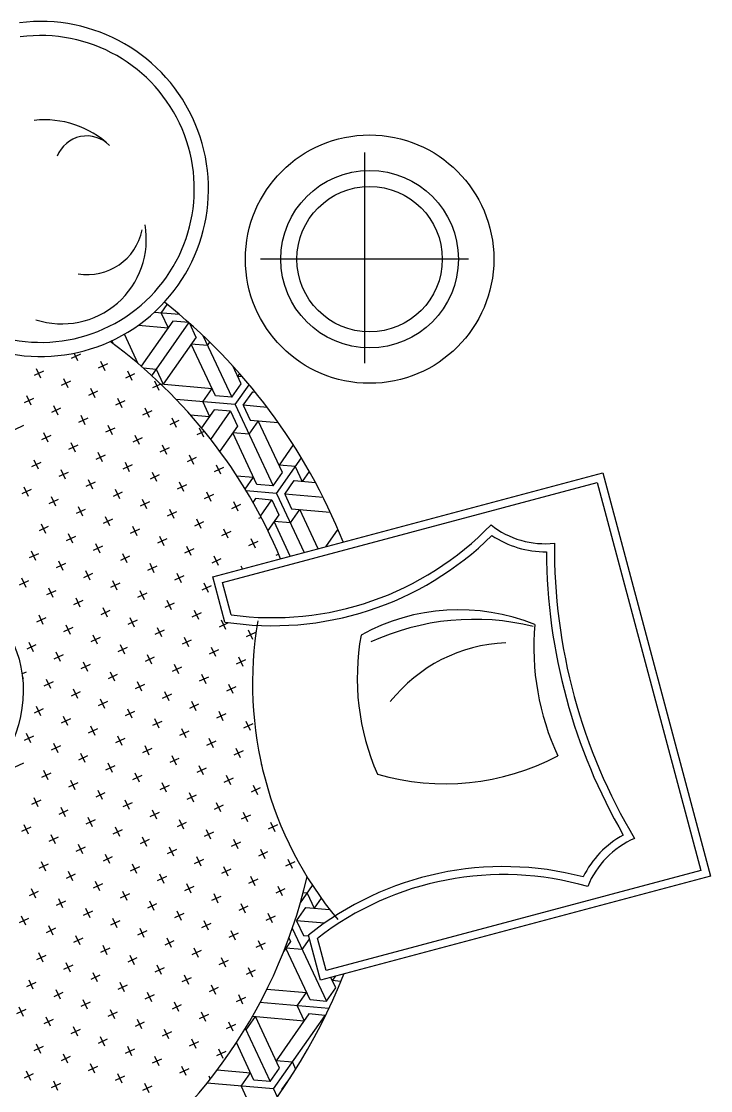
# Model space of a CAD drawing. Header units: millimetres. Extents: x -30782 to 40110, y 35885 to 73818.
# Drawn here: x -23809 to -22523, y 37910 to 39907 of the extents above; entities that cross this region are included whole.
import ezdxf

# ---------------------------------------------------------------- set-up
doc = ezdxf.new("R2010")
doc.units = ezdxf.units.MM

# ---------------------------------------------------------------- blocks, each defined once
blk = doc.blocks.new('A$C30AE1D3B')
for p, q in [((2417.8, 2221.8, -685.7), (2417.8, 1828.4, -685.7)), ((2611.9, 2022.7, -685.7), (2223.7, 2022.7, -685.7)), ((2038.5, 1922.1, -685.7), (2049.7, 1938.2, -685.7)), ((2072.8, 1919.1, -685.7), (2025.3, 1923.3, -685.7)), ((2038.5, 1922.1, -685.7), (2051.4, 1894.5, -685.7)), ((1995.9, 1899.4, -685.7), (2051.4, 1894.5, -685.7)), ((2060.1, 1907, -685.7), (2001, 1822.6, -685.7)), ((2020.9, 1804.9, -685.7), (2090.2, 1904, -685.7)), ((2089.7, 1904.4, -685.7), (2060.1, 1907, -685.7)), ((2091, 1903.3, -685.7), (2103.3, 1876.7, -685.7)), ((1995.2, 1827.5, -685.7), (1969.6, 1882.5, -685.7)), ((2116.4, 1879.9, -685.7), (2170.1, 1764.9, -685.7)), ((1946.2, 1870.3, -685.7), (1948.8, 1864.7, -685.7)), ((2103.4, 1876.7, -685.7), (2042.2, 1789.3, -685.7)), ((2139.7, 1767.6, -685.7), (2094.6, 1864.2, -685.7)), ((2125, 1861.6, -685.7), (2094.6, 1864.2, -685.7)), ((2125, 1861.6, -685.7), (2129.2, 1867.6, -685.7)), ((1887.5, 1845.5, -685.7), (1870.3, 1837.4, -685.7)), ((1882.9, 1832.8, -685.7), (1876.2, 1847.2, -685.7)), ((1813.9, 1800.6, -685.7), (1805.8, 1817.9, -685.7)), ((1938.2, 1827, -685.7), (1920.9, 1819, -685.7)), ((1933.6, 1814.4, -685.7), (1925.5, 1831.6, -685.7)), ((2029.3, 1816.9, -685.7), (2005, 1819.1, -685.7)), ((2187.5, 1789.9, -685.7), (2172, 1823.3, -685.7)), ((1818.5, 1813.3, -685.7), (1801.2, 1805.2, -685.7)), ((1864.5, 1782.2, -685.7), (1856.5, 1799.4, -685.7)), ((1988.8, 1808.6, -685.7), (1971.5, 1800.6, -685.7)), ((1984.2, 1795.9, -685.7), (1976.1, 1813.2, -685.7)), ((2029.3, 1817, -685.7), (2042.2, 1789.3, -685.7)), ((2184.8, 1808.9, -685.7), (2181.1, 1803.7, -685.7)), ((2190.1, 1802.9, -685.7), (2181.1, 1803.7, -685.7)), ((1869.1, 1794.8, -685.7), (1851.8, 1786.8, -685.7)), ((1915.1, 1763.7, -685.7), (1907.1, 1781, -685.7)), ((2037.6, 1789.3, -685.7), (2022.2, 1782.1, -685.7)), ((2034.8, 1777.5, -685.7), (2026.8, 1794.8, -685.7)), ((2037.1, 1789.8, -685.7), (2133.3, 1781.4, -685.7)), ((2115.8, 1756.4, -685.7), (2133.3, 1781.4, -685.7)), ((2170.1, 1764.9, -685.7), (2187.6, 1789.9, -685.7)), ((2176.5, 1751.1, -685.7), (2202.5, 1788.2, -685.7)), ((1800.1, 1762.6, -685.7), (1782.8, 1754.6, -685.7)), ((1795.4, 1750, -685.7), (1787.4, 1767.2, -685.7)), ((1919.7, 1776.4, -685.7), (1902.5, 1768.3, -685.7)), ((1970.4, 1758, -685.7), (1953.1, 1749.9, -685.7)), ((1965.8, 1745.3, -685.7), (1957.7, 1762.6, -685.7)), ((2176.5, 1751.1, -685.7), (2066.2, 1760.7, -685.7)), ((2170.1, 1764.9, -685.7), (2139.7, 1767.5, -685.7)), ((2191.7, 1749.8, -685.7), (2209.2, 1774.7, -685.7)), ((2209.2, 1774.7, -685.7), (2214, 1774.3, -685.7)), ((1850.7, 1744.2, -685.7), (1833.4, 1736.1, -685.7)), ((1846.1, 1731.5, -685.7), (1838, 1748.8, -685.7)), ((2021, 1739.5, -685.7), (2003.7, 1731.5, -685.7)), ((2016.4, 1726.9, -685.7), (2008.4, 1744.1, -685.7)), ((2137.4, 1741.3, -685.7), (2113.7, 1707.4, -685.7)), ((2115.8, 1756.4, -685.7), (2128.6, 1728.8, -685.7)), ((2130.9, 1686, -685.7), (2167.8, 1738.6, -685.7)), ((2167.8, 1738.6, -685.7), (2137.4, 1741.2, -685.7)), ((2167.8, 1738.6, -685.7), (2180.6, 1711, -685.7)), ((2176.5, 1751.1, -685.7), (2247.3, 1599.2, -685.7)), ((2191.7, 1749.8, -685.7), (2204.6, 1722.1, -685.7)), ((2236.2, 1745.8, -685.7), (2191.7, 1749.7, -685.7)), ((1901.3, 1725.8, -685.7), (1884.1, 1717.7, -685.7)), ((1896.7, 1713.1, -685.7), (1888.7, 1730.4, -685.7)), ((2071.6, 1721.1, -685.7), (2054.4, 1713.1, -685.7)), ((2067, 1708.5, -685.7), (2059, 1725.7, -685.7)), ((2092.7, 1731.9, -685.7), (2128.7, 1728.8, -685.7)), ((2202.3, 1695.8, -685.7), (2219.8, 1720.8, -685.7)), ((2204.6, 1722.1, -685.7), (2256.9, 1717.5, -685.7)), ((2264.8, 1624.1, -685.7), (2219.7, 1720.8, -685.7)), ((1781.6, 1712, -685.7), (1764.4, 1703.9, -685.7)), ((1827.6, 1680.9, -685.7), (1819.6, 1698.2, -685.7)), ((1951.9, 1707.3, -685.7), (1934.7, 1699.3, -685.7)), ((1947.3, 1694.7, -685.7), (1939.3, 1711.9, -685.7)), ((2118.9, 1701.1, -685.7), (2105, 1694.6, -685.7)), ((2117.7, 1690, -685.7), (2109.6, 1707.3, -685.7)), ((2180.7, 1711, -685.7), (2147.7, 1663.9, -685.7)), ((2217, 1601.8, -685.7), (2171.9, 1698.5, -685.7)), ((2202.3, 1695.8, -685.7), (2171.9, 1698.5, -685.7)), ((1832.3, 1693.6, -685.7), (1815, 1685.5, -685.7)), ((1878.3, 1662.5, -685.7), (1870.2, 1679.7, -685.7)), ((2002.6, 1688.9, -685.7), (1985.3, 1680.9, -685.7)), ((1998, 1676.3, -685.7), (1989.9, 1693.5, -685.7)), ((1882.9, 1675.1, -685.7), (1865.6, 1667.1, -685.7)), ((1928.9, 1644, -685.7), (1920.9, 1661.3, -685.7)), ((2053.2, 1670.5, -685.7), (2035.9, 1662.4, -685.7)), ((2048.6, 1657.8, -685.7), (2040.6, 1675.1, -685.7)), ((2284.9, 1675.8, -685.7), (2258.4, 1637.9, -685.7)), ((1813.8, 1642.9, -685.7), (1796.6, 1634.9, -685.7)), ((1809.2, 1630.3, -685.7), (1801.2, 1647.5, -685.7)), ((1933.5, 1656.7, -685.7), (1916.3, 1648.7, -685.7)), ((1984.2, 1638.3, -685.7), (1966.9, 1630.2, -685.7)), ((1979.5, 1625.6, -685.7), (1971.5, 1642.9, -685.7)), ((2103.8, 1652.1, -685.7), (2086.6, 1644, -685.7)), ((2099.2, 1639.4, -685.7), (2091.2, 1656.7, -685.7)), ((2149.9, 1621, -685.7), (2141.8, 1638.2, -685.7)), ((2253.8, 1585.3, -685.7), (2300.1, 1651.4, -685.7)), ((2288.8, 1635.3, -685.7), (2258.4, 1637.9, -685.7)), ((1864.5, 1624.5, -685.7), (1847.2, 1616.5, -685.7)), ((1859.9, 1611.8, -685.7), (1851.8, 1629.1, -685.7)), ((2034.8, 1619.8, -685.7), (2017.5, 1611.8, -685.7)), ((2030.2, 1607.2, -685.7), (2022.1, 1624.5, -685.7)), ((2134.6, 1429.4, -685.7), (2862.6, 1623.9, -685.7)), ((2154.5, 1633.6, -685.7), (2137.2, 1625.6, -685.7)), ((2179.2, 1618.3, -685.7), (2210.5, 1615.6, -685.7)), ((2247.4, 1599.2, -685.7), (2264.8, 1624.1, -685.7)), ((2288.7, 1635.3, -685.7), (2301.6, 1607.7, -685.7)), ((2314.7, 1626.3, -685.7), (2301.7, 1607.7, -685.7)), ((2862.6, 1623.9, -685.7), (3064, 870.4, -685.7)), ((1915.1, 1606.1, -685.7), (1897.8, 1598, -685.7)), ((1910.5, 1593.4, -685.7), (1902.4, 1610.7, -685.7)), ((2085.4, 1601.4, -685.7), (2068.2, 1593.4, -685.7)), ((2080.8, 1588.8, -685.7), (2072.8, 1606, -685.7)), ((2152.9, 1418.8, -685.7), (2852, 1605.6, -685.7)), ((2195, 1593.3, -685.7), (2210.6, 1615.6, -685.7)), ((2247.3, 1599.1, -685.7), (2217, 1601.8, -685.7)), ((2269, 1584, -685.7), (2286.5, 1609, -685.7)), ((2286.5, 1609, -685.7), (2326.2, 1605.5, -685.7)), ((2852, 1605.6, -685.7), (3045.6, 881, -685.7)), ((1795.4, 1592.3, -685.7), (1778.1, 1584.2, -685.7)), ((1790.8, 1579.6, -685.7), (1782.7, 1596.9, -685.7)), ((1841.4, 1561.2, -685.7), (1833.4, 1578.5, -685.7)), ((1965.7, 1587.6, -685.7), (1948.5, 1579.6, -685.7)), ((1961.1, 1575, -685.7), (1953.1, 1592.3, -685.7)), ((2136, 1583, -685.7), (2118.8, 1574.9, -685.7)), ((2131.4, 1570.3, -685.7), (2123.4, 1587.6, -685.7)), ((2253.8, 1585.3, -685.7), (2196.8, 1590.3, -685.7)), ((2253.8, 1585.3, -685.7), (2305.2, 1475, -685.7)), ((2269, 1584, -685.7), (2281.8, 1556.4, -685.7)), ((2340.7, 1577.7, -685.7), (2269, 1584, -685.7)), ((1846, 1573.9, -685.7), (1828.8, 1565.8, -685.7)), ((1892.1, 1542.8, -685.7), (1884, 1560, -685.7)), ((2016.4, 1569.2, -685.7), (1999.1, 1561.2, -685.7)), ((2011.7, 1556.6, -685.7), (2003.7, 1573.8, -685.7)), ((2186.7, 1564.6, -685.7), (2169.4, 1556.5, -685.7)), ((2182.1, 1551.9, -685.7), (2174, 1569.2, -685.7)), ((2214.7, 1575.5, -685.7), (2209.7, 1568.3, -685.7)), ((2245, 1572.8, -685.7), (2214.7, 1575.5, -685.7)), ((2223.8, 1542.5, -685.7), (2245.1, 1572.9, -685.7)), ((2245, 1572.9, -685.7), (2257.9, 1545.2, -685.7)), ((1896.7, 1555.4, -685.7), (1879.4, 1547.4, -685.7)), ((1942.7, 1524.4, -685.7), (1934.6, 1541.6, -685.7)), ((2067, 1550.8, -685.7), (2049.7, 1542.7, -685.7)), ((2062.4, 1538.1, -685.7), (2054.3, 1555.4, -685.7)), ((2225, 1540.4, -685.7), (2220, 1538.1, -685.7)), ((2257.9, 1545.2, -685.7), (2237.4, 1515.9, -685.7)), ((2279.6, 1530.1, -685.7), (2297, 1555.1, -685.7)), ((2281.9, 1556.4, -685.7), (2354.1, 1550.1, -685.7)), ((2331.1, 1481.9, -685.7), (2297, 1555.1, -685.7)), ((1827.6, 1523.2, -685.7), (1810.3, 1515.2, -685.7)), ((1823, 1510.6, -685.7), (1814.9, 1527.8, -685.7)), ((1947.3, 1537, -685.7), (1930, 1529, -685.7)), ((1997.9, 1518.6, -685.7), (1980.7, 1510.5, -685.7)), ((1993.3, 1505.9, -685.7), (1985.3, 1523.2, -685.7)), ((2117.6, 1532.4, -685.7), (2100.4, 1524.3, -685.7)), ((2113, 1519.7, -685.7), (2105, 1537, -685.7)), ((2163.6, 1501.3, -685.7), (2155.6, 1518.5, -685.7)), ((2279.3, 1468.1, -685.7), (2249.2, 1532.8, -685.7)), ((2279.6, 1530.1, -685.7), (2249.2, 1532.7, -685.7)), ((2368.2, 1518.5, -685.7), (2345.1, 1485.7, -685.7)), ((1878.2, 1504.8, -685.7), (1861, 1496.8, -685.7)), ((1873.6, 1492.2, -685.7), (1865.6, 1509.4, -685.7)), ((2048.6, 1500.2, -685.7), (2031.3, 1492.1, -685.7)), ((2044, 1487.5, -685.7), (2035.9, 1504.8, -685.7)), ((2168.3, 1513.9, -685.7), (2151, 1505.9, -685.7)), ((2214.3, 1482.8, -685.7), (2206.2, 1500.1, -685.7)), ((1928.9, 1486.4, -685.7), (1911.6, 1478.3, -685.7)), ((1924.3, 1473.7, -685.7), (1916.2, 1491, -685.7)), ((2099.2, 1481.7, -685.7), (2081.9, 1473.7, -685.7)), ((2094.6, 1469.1, -685.7), (2086.5, 1486.3, -685.7)), ((2218.9, 1495.5, -685.7), (2201.6, 1487.5, -685.7)), ((1809.2, 1472.6, -685.7), (1791.9, 1464.6, -685.7)), ((1804.6, 1459.9, -685.7), (1796.5, 1477.2, -685.7)), ((1855.2, 1441.5, -685.7), (1847.1, 1458.8, -685.7)), ((1979.5, 1468, -685.7), (1962.2, 1459.9, -685.7)), ((1974.9, 1455.3, -685.7), (1966.8, 1472.6, -685.7)), ((2149.8, 1463.3, -685.7), (2132.6, 1455.2, -685.7)), ((2145.2, 1450.6, -685.7), (2137.2, 1467.9, -685.7)), ((2257.7, 1471.6, -685.7), (2252.2, 1469, -685.7)), ((1859.8, 1454.2, -685.7), (1842.5, 1446.1, -685.7)), ((1905.8, 1423.1, -685.7), (1897.8, 1440.4, -685.7)), ((2030.1, 1449.5, -685.7), (2012.9, 1441.5, -685.7)), ((2025.5, 1436.9, -685.7), (2017.5, 1454.1, -685.7)), ((2190.2, 1444.3, -685.7), (2187.8, 1449.5, -685.7)), ((1790.7, 1422, -685.7), (1773.5, 1413.9, -685.7)), ((1786.1, 1409.3, -685.7), (1778.1, 1426.6, -685.7)), ((1910.4, 1435.7, -685.7), (1893.2, 1427.7, -685.7)), ((1956.5, 1404.7, -685.7), (1948.4, 1421.9, -685.7)), ((2080.8, 1431.1, -685.7), (2063.5, 1423, -685.7)), ((2076.2, 1418.4, -685.7), (2068.1, 1435.7, -685.7)), ((2157.1, 1345, -685.7), (2134.6, 1429.4, -685.7)), ((2169.1, 1358.4, -685.7), (2152.9, 1418.8, -685.7)), ((1841.4, 1403.5, -685.7), (1824.1, 1395.5, -685.7)), ((1836.8, 1390.9, -685.7), (1828.7, 1408.2, -685.7)), ((1961.1, 1417.3, -685.7), (1943.8, 1409.3, -685.7)), ((2011.7, 1398.9, -685.7), (1994.4, 1390.8, -685.7)), ((2007.1, 1386.2, -685.7), (1999, 1403.5, -685.7)), ((2131.4, 1412.7, -685.7), (2114.1, 1404.6, -685.7)), ((2126.8, 1400, -685.7), (2118.7, 1417.3, -685.7)), ((1892, 1385.1, -685.7), (1874.7, 1377.1, -685.7)), ((1887.4, 1372.5, -685.7), (1879.4, 1389.7, -685.7)), ((2062.3, 1380.5, -685.7), (2045.1, 1372.4, -685.7)), ((2057.7, 1367.8, -685.7), (2049.7, 1385.1, -685.7)), ((1942.6, 1366.7, -685.7), (1925.4, 1358.6, -685.7)), ((1938, 1354, -685.7), (1930, 1371.3, -685.7)), ((2113, 1362, -685.7), (2095.7, 1354, -685.7)), ((2108.4, 1349.4, -685.7), (2100.3, 1366.6, -685.7)), ((1822.9, 1352.9, -685.7), (1805.7, 1344.9, -685.7)), ((1818.3, 1340.3, -685.7), (1810.3, 1357.5, -685.7)), ((1869, 1321.8, -685.7), (1860.9, 1339.1, -685.7)), ((1993.3, 1348.3, -685.7), (1976, 1340.2, -685.7)), ((1988.7, 1335.6, -685.7), (1980.6, 1352.9, -685.7)), ((2163.6, 1343.6, -685.7), (2146.3, 1335.6, -685.7)), ((2159, 1330.9, -685.7), (2150.9, 1348.2, -685.7)), ((1873.6, 1334.5, -685.7), (1856.3, 1326.4, -685.7)), ((1919.6, 1303.4, -685.7), (1911.6, 1320.7, -685.7)), ((2043.9, 1329.8, -685.7), (2026.6, 1321.8, -685.7)), ((2039.3, 1317.2, -685.7), (2031.2, 1334.4, -685.7)), ((2214.2, 1325.2, -685.7), (2197, 1317.1, -685.7)), ((2209.6, 1312.5, -685.7), (2201.6, 1329.8, -685.7)), ((1804.5, 1302.3, -685.7), (1787.3, 1294.2, -685.7)), ((1799.9, 1289.6, -685.7), (1791.9, 1306.9, -685.7)), ((1924.2, 1316.1, -685.7), (1906.9, 1308, -685.7)), ((1970.2, 1285, -685.7), (1962.2, 1302.2, -685.7)), ((2094.5, 1311.4, -685.7), (2077.3, 1303.4, -685.7)), ((2089.9, 1298.7, -685.7), (2081.9, 1316, -685.7)), ((1855.2, 1283.9, -685.7), (1837.9, 1275.8, -685.7)), ((1850.5, 1271.2, -685.7), (1842.5, 1288.5, -685.7)), ((1974.8, 1297.6, -685.7), (1957.6, 1289.6, -685.7)), ((2025.5, 1279.2, -685.7), (2008.2, 1271.1, -685.7)), ((2020.9, 1266.5, -685.7), (2012.8, 1283.8, -685.7)), ((2145.2, 1293, -685.7), (2127.9, 1284.9, -685.7)), ((2140.6, 1280.3, -685.7), (2132.5, 1297.6, -685.7)), ((2191.2, 1261.9, -685.7), (2183.1, 1279.2, -685.7)), ((1905.8, 1265.4, -685.7), (1888.5, 1257.4, -685.7)), ((1901.2, 1252.8, -685.7), (1893.1, 1270, -685.7)), ((2076.1, 1260.8, -685.7), (2058.8, 1252.7, -685.7)), ((2071.5, 1248.1, -685.7), (2063.4, 1265.4, -685.7)), ((2195.8, 1274.5, -685.7), (2178.5, 1266.5, -685.7)), ((1786.1, 1251.6, -685.7), (1778.7, 1248.2, -685.7)), ((1781.5, 1239, -685.7), (1779.2, 1243.9, -685.7)), ((1956.4, 1247, -685.7), (1939.2, 1238.9, -685.7)), ((1951.8, 1234.3, -685.7), (1943.8, 1251.6, -685.7)), ((2126.7, 1242.3, -685.7), (2109.5, 1234.3, -685.7)), ((2122.1, 1229.7, -685.7), (2114.1, 1246.9, -685.7)), ((1836.7, 1233.2, -685.7), (1819.5, 1225.2, -685.7)), ((1832.1, 1220.6, -685.7), (1824.1, 1237.8, -685.7)), ((1882.7, 1202.1, -685.7), (1874.7, 1219.4, -685.7)), ((2007, 1228.6, -685.7), (1989.8, 1220.5, -685.7)), ((2002.4, 1215.9, -685.7), (1994.4, 1233.2, -685.7)), ((2177.4, 1223.9, -685.7), (2160.1, 1215.9, -685.7)), ((2172.8, 1211.3, -685.7), (2164.7, 1228.5, -685.7)), ((1887.4, 1214.8, -685.7), (1870.1, 1206.7, -685.7)), ((1933.4, 1183.7, -685.7), (1925.3, 1201, -685.7)), ((2057.7, 1210.1, -685.7), (2040.4, 1202.1, -685.7)), ((2053.1, 1197.5, -685.7), (2045, 1214.7, -685.7)), ((1818.3, 1182.6, -685.7), (1801, 1174.5, -685.7)), ((1813.7, 1169.9, -685.7), (1805.6, 1187.2, -685.7)), ((1938, 1196.4, -685.7), (1920.7, 1188.3, -685.7)), ((1984, 1165.3, -685.7), (1976, 1182.5, -685.7)), ((2108.3, 1191.7, -685.7), (2091, 1183.7, -685.7)), ((2103.7, 1179.1, -685.7), (2095.7, 1196.3, -685.7)), ((1868.9, 1164.2, -685.7), (1851.7, 1156.1, -685.7)), ((1864.3, 1151.5, -685.7), (1856.3, 1168.8, -685.7)), ((1988.6, 1177.9, -685.7), (1971.4, 1169.9, -685.7)), ((2039.3, 1159.5, -685.7), (2022, 1151.5, -685.7)), ((2034.6, 1146.8, -685.7), (2026.6, 1164.1, -685.7)), ((2158.9, 1173.3, -685.7), (2141.7, 1165.2, -685.7)), ((2154.3, 1160.6, -685.7), (2146.3, 1177.9, -685.7)), ((2205, 1142.2, -685.7), (2196.9, 1159.5, -685.7)), ((1919.6, 1145.7, -685.7), (1902.3, 1137.7, -685.7)), ((1915, 1133.1, -685.7), (1906.9, 1150.3, -685.7)), ((2089.9, 1141.1, -685.7), (2072.6, 1133, -685.7)), ((2085.3, 1128.4, -685.7), (2077.2, 1145.7, -685.7)), ((2209.6, 1154.9, -685.7), (2192.3, 1146.8, -685.7)), ((1799.9, 1132, -685.7), (1782.6, 1123.9, -685.7)), ((1795.3, 1119.3, -685.7), (1787.2, 1136.6, -685.7)), ((1970.2, 1127.3, -685.7), (1952.9, 1119.3, -685.7)), ((1965.6, 1114.6, -685.7), (1957.5, 1131.9, -685.7)), ((2140.5, 1122.6, -685.7), (2123.2, 1114.6, -685.7)), ((2135.9, 1110, -685.7), (2127.9, 1127.3, -685.7)), ((1850.5, 1113.5, -685.7), (1833.2, 1105.5, -685.7)), ((1845.9, 1100.9, -685.7), (1837.8, 1118.1, -685.7)), ((1896.5, 1082.4, -685.7), (1888.5, 1099.7, -685.7)), ((2020.8, 1108.9, -685.7), (2003.6, 1100.8, -685.7)), ((2016.2, 1096.2, -685.7), (2008.2, 1113.5, -685.7)), ((2191.1, 1104.2, -685.7), (2173.9, 1096.2, -685.7)), ((2186.5, 1091.6, -685.7), (2178.5, 1108.8, -685.7)), ((1781.4, 1081.3, -685.7), (1764.2, 1073.3, -685.7)), ((1901.1, 1095.1, -685.7), (1883.9, 1087, -685.7)), ((1947.2, 1064, -685.7), (1939.1, 1081.3, -685.7)), ((2071.5, 1090.4, -685.7), (2054.2, 1082.4, -685.7)), ((2066.8, 1077.8, -685.7), (2058.8, 1095.1, -685.7)), ((1832.1, 1062.9, -685.7), (1814.8, 1054.8, -685.7)), ((1827.5, 1050.2, -685.7), (1819.4, 1067.5, -685.7)), ((1951.8, 1076.7, -685.7), (1934.5, 1068.6, -685.7)), ((1997.8, 1045.6, -685.7), (1989.7, 1062.9, -685.7)), ((2122.1, 1072, -685.7), (2104.8, 1064, -685.7)), ((2117.5, 1059.4, -685.7), (2109.4, 1076.6, -685.7)), ((2225.7, 1078.3, -685.7), (2224.5, 1077.7, -685.7)), ((1882.7, 1044.5, -685.7), (1865.4, 1036.4, -685.7)), ((1878.1, 1031.8, -685.7), (1870, 1049.1, -685.7)), ((2002.4, 1058.2, -685.7), (1985.1, 1050.2, -685.7)), ((2053, 1039.8, -685.7), (2035.8, 1031.8, -685.7)), ((2048.4, 1027.2, -685.7), (2040.4, 1044.4, -685.7)), ((2172.7, 1053.6, -685.7), (2155.5, 1045.5, -685.7)), ((2168.1, 1040.9, -685.7), (2160.1, 1058.2, -685.7)), ((2218.7, 1022.5, -685.7), (2210.7, 1039.8, -685.7)), ((1933.3, 1026, -685.7), (1916.1, 1018, -685.7)), ((1928.7, 1013.4, -685.7), (1920.7, 1030.6, -685.7)), ((2103.7, 1021.4, -685.7), (2086.4, 1013.3, -685.7)), ((2099.1, 1008.7, -685.7), (2091, 1026, -685.7)), ((2223.4, 1035.2, -685.7), (2206.1, 1027.1, -685.7)), ((1813.6, 1012.3, -685.7), (1796.4, 1004.2, -685.7)), ((1809, 999.6, -685.7), (1801, 1016.9, -685.7)), ((1984, 1007.6, -685.7), (1966.7, 999.6, -685.7)), ((1979.4, 995, -685.7), (1971.3, 1012.2, -685.7)), ((2154.3, 1003, -685.7), (2137, 994.9, -685.7)), ((2149.7, 990.3, -685.7), (2141.6, 1007.6, -685.7)), ((1864.3, 993.8, -685.7), (1847, 985.8, -685.7)), ((1859.7, 981.2, -685.7), (1851.6, 998.4, -685.7)), ((1910.3, 962.7, -685.7), (1902.2, 980, -685.7)), ((2034.6, 989.2, -685.7), (2017.3, 981.1, -685.7)), ((2030, 976.5, -685.7), (2021.9, 993.8, -685.7)), ((2204.9, 984.5, -685.7), (2187.7, 976.5, -685.7)), ((2200.3, 971.9, -685.7), (2192.3, 989.1, -685.7)), ((1795.2, 961.6, -685.7), (1777.9, 953.6, -685.7)), ((1790.6, 949, -685.7), (1782.6, 966.2, -685.7)), ((1914.9, 975.4, -685.7), (1897.6, 967.4, -685.7)), ((1960.9, 944.3, -685.7), (1952.9, 961.6, -685.7)), ((2085.2, 970.8, -685.7), (2068, 962.7, -685.7)), ((2080.6, 958.1, -685.7), (2072.6, 975.4, -685.7)), ((2255.6, 966.1, -685.7), (2238.3, 958, -685.7)), ((2250.9, 953.4, -685.7), (2242.9, 970.7, -685.7)), ((1845.8, 943.2, -685.7), (1828.6, 935.2, -685.7)), ((1841.2, 930.5, -685.7), (1833.2, 947.8, -685.7)), ((1965.5, 957, -685.7), (1948.3, 948.9, -685.7)), ((2011.6, 925.9, -685.7), (2003.5, 943.2, -685.7)), ((2135.9, 952.3, -685.7), (2118.6, 944.3, -685.7)), ((2131.3, 939.7, -685.7), (2123.2, 956.9, -685.7)), ((1896.5, 924.8, -685.7), (1879.2, 916.7, -685.7)), ((1891.9, 912.1, -685.7), (1883.8, 929.4, -685.7)), ((2016.2, 938.6, -685.7), (1998.9, 930.5, -685.7)), ((2066.8, 920.1, -685.7), (2049.5, 912.1, -685.7)), ((2062.2, 907.5, -685.7), (2054.1, 924.7, -685.7)), ((2186.5, 933.9, -685.7), (2169.2, 925.8, -685.7)), ((2181.9, 921.2, -685.7), (2173.8, 938.5, -685.7)), ((2232.5, 902.8, -685.7), (2224.5, 920.1, -685.7)), ((1947.1, 906.3, -685.7), (1929.8, 898.3, -685.7)), ((1942.5, 893.7, -685.7), (1934.4, 911, -685.7)), ((2117.4, 901.7, -685.7), (2100.2, 893.6, -685.7)), ((2112.8, 889, -685.7), (2104.8, 906.3, -685.7)), ((2237.1, 915.5, -685.7), (2219.9, 907.4, -685.7)), ((2283.2, 884.4, -685.7), (2275.1, 901.6, -685.7)), ((1827.4, 892.6, -685.7), (1810.2, 884.5, -685.7)), ((1822.8, 879.9, -685.7), (1814.8, 897.2, -685.7)), ((1873.4, 861.5, -685.7), (1865.4, 878.8, -685.7)), ((1997.7, 887.9, -685.7), (1980.5, 879.9, -685.7)), ((1993.1, 875.3, -685.7), (1985.1, 892.5, -685.7)), ((2168.1, 883.3, -685.7), (2150.8, 875.2, -685.7)), ((2163.5, 870.6, -685.7), (2155.4, 887.9, -685.7)), ((2287.8, 897, -685.7), (2270.5, 889, -685.7)), ((3045.6, 881, -685.7), (2346.6, 694.2, -685.7)), ((1878, 874.1, -685.7), (1860.8, 866.1, -685.7)), ((1924.1, 843.1, -685.7), (1916, 860.3, -685.7)), ((2048.4, 869.5, -685.7), (2031.1, 861.4, -685.7)), ((2043.8, 856.8, -685.7), (2035.7, 874.1, -685.7)), ((2218.7, 864.8, -685.7), (2201.4, 856.8, -685.7)), ((2214.1, 852.2, -685.7), (2206, 869.4, -685.7)), ((3064, 870.4, -685.7), (2336, 675.8, -685.7)), ((1809, 841.9, -685.7), (1791.7, 833.9, -685.7)), ((1804.4, 829.3, -685.7), (1796.3, 846.5, -685.7)), ((1928.7, 855.7, -685.7), (1911.4, 847.7, -685.7)), ((1974.7, 824.6, -685.7), (1966.7, 841.9, -685.7)), ((2099, 851.1, -685.7), (2081.7, 843, -685.7)), ((2094.4, 838.4, -685.7), (2086.3, 855.7, -685.7)), ((2269.3, 846.4, -685.7), (2252.1, 838.4, -685.7)), ((2264.7, 833.7, -685.7), (2256.7, 851, -685.7)), ((2298.2, 820.3, -685.7), (2321, 852.9, -685.7)), ((2310.8, 838.4, -685.7), (2303.4, 839.1, -685.7)), ((1859.6, 823.5, -685.7), (1842.4, 815.5, -685.7)), ((1855, 810.9, -685.7), (1847, 828.1, -685.7)), ((1979.3, 837.3, -685.7), (1962, 829.2, -685.7)), ((2029.9, 818.9, -685.7), (2012.7, 810.8, -685.7)), ((2025.3, 806.2, -685.7), (2017.3, 823.5, -685.7)), ((2149.6, 832.6, -685.7), (2132.4, 824.6, -685.7)), ((2145, 820, -685.7), (2137, 837.2, -685.7)), ((2195.7, 801.5, -685.7), (2187.6, 818.8, -685.7)), ((2310.8, 838.4, -685.7), (2323.7, 810.8, -685.7)), ((2336.8, 829.5, -685.7), (2323.7, 810.8, -685.7)), ((1910.3, 805.1, -685.7), (1893, 797, -685.7)), ((1905.6, 792.4, -685.7), (1897.6, 809.7, -685.7)), ((2080.6, 800.4, -685.7), (2063.3, 792.4, -685.7)), ((2076, 787.8, -685.7), (2067.9, 805, -685.7)), ((2200.3, 814.2, -685.7), (2183, 806.2, -685.7)), ((2246.3, 783.1, -685.7), (2238.2, 800.4, -685.7)), ((2291.1, 787.2, -685.7), (2308.5, 812.1, -685.7)), ((2308.5, 812.1, -685.7), (2352.6, 808.3, -685.7)), ((1790.6, 791.3, -685.7), (1773.3, 783.3, -685.7)), ((1786, 778.6, -685.7), (1777.9, 795.9, -685.7)), ((1960.9, 786.7, -685.7), (1943.6, 778.6, -685.7)), ((1956.3, 774, -685.7), (1948.2, 791.3, -685.7)), ((2131.2, 782, -685.7), (2113.9, 773.9, -685.7)), ((2126.6, 769.3, -685.7), (2118.5, 786.6, -685.7)), ((2250.9, 795.8, -685.7), (2233.6, 787.7, -685.7)), ((2291, 787.2, -685.7), (2303.9, 759.5, -685.7)), ((2343.1, 782.6, -685.7), (2291, 787.1, -685.7)), ((1841.2, 772.9, -685.7), (1823.9, 764.8, -685.7)), ((1836.6, 760.2, -685.7), (1828.5, 777.5, -685.7)), ((1887.2, 741.8, -685.7), (1879.2, 759.1, -685.7)), ((2011.5, 768.2, -685.7), (1994.2, 760.2, -685.7)), ((2006.9, 755.6, -685.7), (1998.9, 772.8, -685.7)), ((2181.8, 763.6, -685.7), (2164.6, 755.5, -685.7)), ((2177.2, 750.9, -685.7), (2169.2, 768.2, -685.7)), ((2283.1, 772.9, -685.7), (2346.7, 636.6, -685.7)), ((2303.9, 759.5, -685.7), (2313.8, 758.7, -685.7)), ((2336, 675.8, -685.7), (2313.4, 760.3, -685.7)), ((1891.8, 754.5, -685.7), (1874.6, 746.4, -685.7)), ((1937.8, 723.4, -685.7), (1929.8, 740.6, -685.7)), ((2062.1, 749.8, -685.7), (2044.9, 741.7, -685.7)), ((2057.5, 737.1, -685.7), (2049.5, 754.4, -685.7)), ((2232.5, 745.1, -685.7), (2215.2, 737.1, -685.7)), ((2227.9, 732.5, -685.7), (2219.8, 749.8, -685.7)), ((2280, 748.4, -685.7), (2267.2, 730.1, -685.7)), ((2276.8, 755.2, -685.7), (2280, 748.4, -685.7)), ((2301.6, 733.2, -685.7), (2315.4, 752.9, -685.7)), ((2346.6, 694.2, -685.7), (2330.4, 754.6, -685.7)), ((1822.8, 722.2, -685.7), (1805.5, 714.2, -685.7)), ((1818.2, 709.6, -685.7), (1810.1, 726.9, -685.7)), ((1942.5, 736, -685.7), (1925.2, 728, -685.7)), ((1988.5, 704.9, -685.7), (1980.4, 722.2, -685.7)), ((2112.8, 731.4, -685.7), (2095.5, 723.3, -685.7)), ((2108.2, 718.7, -685.7), (2100.1, 736, -685.7)), ((2316.3, 639.2, -685.7), (2271.3, 735.9, -685.7)), ((2301.6, 733.2, -685.7), (2271.3, 735.9, -685.7)), ((1873.4, 703.8, -685.7), (1856.1, 695.8, -685.7)), ((1868.8, 691.2, -685.7), (1860.7, 708.4, -685.7)), ((1993.1, 717.6, -685.7), (1975.8, 709.5, -685.7)), ((2043.7, 699.2, -685.7), (2026.5, 691.1, -685.7)), ((2039.1, 686.5, -685.7), (2031.1, 703.8, -685.7)), ((2163.4, 712.9, -685.7), (2146.1, 704.9, -685.7)), ((2158.8, 700.3, -685.7), (2150.8, 717.5, -685.7)), ((2209.4, 681.9, -685.7), (2201.4, 699.1, -685.7)), ((1924, 685.4, -685.7), (1906.8, 677.3, -685.7)), ((1919.4, 672.7, -685.7), (1911.4, 690, -685.7)), ((2094.4, 680.7, -685.7), (2077.1, 672.7, -685.7)), ((2089.7, 668.1, -685.7), (2081.7, 685.3, -685.7)), ((2214, 694.5, -685.7), (2196.8, 686.5, -685.7)), ((2364.2, 661.5, -685.7), (2355.1, 681, -685.7)), ((2363.2, 683.1, -685.7), (2357.8, 675.3, -685.7)), ((1804.3, 671.6, -685.7), (1787.1, 663.6, -685.7)), ((1799.7, 659, -685.7), (1791.7, 676.2, -685.7)), ((1974.7, 667, -685.7), (1957.4, 658.9, -685.7)), ((1970.1, 654.3, -685.7), (1962, 671.6, -685.7)), ((2145, 662.3, -685.7), (2127.7, 654.3, -685.7)), ((2140.4, 649.6, -685.7), (2132.3, 666.9, -685.7)), ((2235.7, 659.5, -685.7), (2309.9, 653, -685.7)), ((2346.7, 636.6, -685.7), (2364.2, 661.5, -685.7)), ((2373.9, 673.9, -685.7), (2357.8, 675.3, -685.7)), ((1855, 653.2, -685.7), (1837.7, 645.1, -685.7)), ((1850.4, 640.5, -685.7), (1842.3, 657.8, -685.7)), ((1901, 622.1, -685.7), (1892.9, 639.4, -685.7)), ((2025.3, 648.5, -685.7), (2008, 640.5, -685.7)), ((2020.7, 635.9, -685.7), (2012.6, 653.1, -685.7)), ((2195.6, 643.9, -685.7), (2178.3, 635.8, -685.7)), ((2191, 631.2, -685.7), (2183, 648.5, -685.7)), ((2292.4, 628.1, -685.7), (2309.9, 653, -685.7)), ((2346.7, 636.5, -685.7), (2316.3, 639.2, -685.7)), ((1785.9, 621, -685.7), (1768.6, 612.9, -685.7)), ((1781.3, 608.3, -685.7), (1773.2, 625.6, -685.7)), ((1905.6, 634.8, -685.7), (1888.3, 626.7, -685.7)), ((1951.6, 603.7, -685.7), (1943.6, 620.9, -685.7)), ((2075.9, 630.1, -685.7), (2058.7, 622.1, -685.7)), ((2071.3, 617.4, -685.7), (2063.3, 634.7, -685.7)), ((2351.3, 622.9, -685.7), (2222.7, 634.1, -685.7)), ((2292.4, 628.1, -685.7), (2305.3, 600.4, -685.7)), ((1836.5, 602.6, -685.7), (1819.3, 594.5, -685.7)), ((1831.9, 589.9, -685.7), (1823.9, 607.2, -685.7)), ((1956.2, 616.3, -685.7), (1939, 608.3, -685.7)), ((2002.3, 585.2, -685.7), (1994.2, 602.5, -685.7)), ((2126.6, 611.7, -685.7), (2109.3, 603.6, -685.7)), ((2121.9, 599, -685.7), (2113.9, 616.3, -685.7)), ((2196.7, 583.4, -685.7), (2214.2, 608.4, -685.7)), ((2208.8, 608.9, -685.7), (2305.3, 600.4, -685.7)), ((2259.3, 511.7, -685.7), (2214.2, 608.4, -685.7)), ((2248.3, 472.9, -685.7), (2344.4, 610.3, -685.7)), ((2314.1, 612.9, -685.7), (2252.9, 525.5, -685.7)), ((2344.4, 610.2, -685.7), (2314, 612.9, -685.7)), ((2344.4, 610.3, -685.7), (2344.8, 609.4, -685.7)), ((1887.2, 584.1, -685.7), (1869.9, 576.1, -685.7)), ((1882.6, 571.5, -685.7), (1874.5, 588.7, -685.7)), ((2006.9, 597.9, -685.7), (1989.6, 589.8, -685.7)), ((2057.5, 579.5, -685.7), (2040.2, 571.4, -685.7)), ((2052.9, 566.8, -685.7), (2044.8, 584.1, -685.7)), ((2177.2, 593.2, -685.7), (2159.9, 585.2, -685.7)), ((2172.6, 580.6, -685.7), (2164.5, 597.9, -685.7)), ((2196.7, 583.4, -685.7), (2193.9, 583.7, -685.7)), ((2195.4, 586.2, -685.7), (2241.8, 486.8, -685.7)), ((1937.8, 565.7, -685.7), (1920.5, 557.6, -685.7)), ((1933.2, 553, -685.7), (1925.1, 570.3, -685.7)), ((2108.1, 561, -685.7), (2090.9, 553, -685.7)), ((2103.5, 548.4, -685.7), (2095.5, 565.7, -685.7)), ((2211.4, 489.4, -685.7), (2178.7, 559.6, -685.7)), ((1818.1, 551.9, -685.7), (1800.8, 543.9, -685.7)), ((1813.5, 539.3, -685.7), (1805.4, 556.5, -685.7)), ((1988.4, 547.3, -685.7), (1971.2, 539.2, -685.7)), ((1983.8, 534.6, -685.7), (1975.8, 551.9, -685.7)), ((2158.8, 542.6, -685.7), (2141.5, 534.6, -685.7)), ((2154.2, 530, -685.7), (2146.1, 547.2, -685.7)), ((1868.7, 533.5, -685.7), (1851.5, 525.4, -685.7)), ((1864.1, 520.8, -685.7), (1856.1, 538.1, -685.7)), ((1914.8, 502.4, -685.7), (1906.7, 519.7, -685.7)), ((2039.1, 528.8, -685.7), (2021.8, 520.8, -685.7)), ((2034.5, 516.2, -685.7), (2026.4, 533.4, -685.7)), ((2283.2, 522.9, -685.7), (2252.9, 525.5, -685.7)), ((2283.2, 522.9, -685.7), (2289.3, 509.8, -685.7)), ((1799.7, 501.3, -685.7), (1782.4, 493.2, -685.7)), ((1795.1, 488.6, -685.7), (1787, 505.9, -685.7)), ((1919.4, 515.1, -685.7), (1902.1, 507, -685.7)), ((1965.4, 484, -685.7), (1957.3, 501.2, -685.7)), ((2089.7, 510.4, -685.7), (2072.4, 502.4, -685.7)), ((2085.1, 497.8, -685.7), (2077, 515, -685.7)), ((2143, 508.6, -685.7), (2205, 503.2, -685.7)), ((2187.5, 478.2, -685.7), (2205, 503.2, -685.7)), ((2241.8, 486.7, -685.7), (2259.3, 511.7, -685.7)), ((1850.3, 482.9, -685.7), (1833, 474.8, -685.7)), ((1845.7, 470.2, -685.7), (1837.7, 487.5, -685.7)), ((1970, 496.6, -685.7), (1952.7, 488.6, -685.7)), ((2016, 465.5, -685.7), (2008, 482.8, -685.7)), ((2124.4, 484.6, -685.7), (2123.1, 483.9, -685.7)), ((2248.3, 472.9, -685.7), (2123.8, 483.8, -685.7)), ((2130, 491.6, -685.7), (2127.7, 496.6, -685.7)), ((2241.8, 486.7, -685.7), (2211.4, 489.4, -685.7)), ((2263.5, 471.6, -685.7), (2279.6, 494.6, -685.7)), ((2020.6, 478.2, -685.7), (2003.4, 470.2, -685.7)), ((2187.5, 478.3, -685.7), (2200.4, 450.6, -685.7)), ((2248.2, 472.9, -685.7), (2255, 458.5, -685.7)), ((2263.4, 471.6, -685.7), (2263.7, 471, -685.7)), ((2264.1, 471.5, -685.7), (2263.4, 471.6, -685.7))]:
    blk.add_line(p, q)
for radius in [231.9, 165.7, 135.7]:
    blk.add_circle((2427.4, 2022.7, -685.7), radius)
for centre, radius, start, end in [((1813.7, 2153.8, -685.7), 312.9, 234.002, 97.2975), ((1813.7, 2153.8, -685.7), 286.5, 233.7284, 97.6892), ((1820.7, 2106.3, -685.7), 176.7, 46.6292, 96.2845), ((1899.6, 2193.7, -685.7), 59.1, 44.0502, 159.0618), ((1853.1, 2059.3, -685.7), 157.5, 252.0328, 10.0812), ((1901, 2098, -685.7), 104, 260.1804, 348.5783), ((1366.9, 1089.4, -685.7), 1089.4, 21.8308, 51.5393), ((1366.9, 1089.4, -685.7), 969.4, 22.686, 53.5264), ((2246.2, 1919.7, -685.7), 566.6, 262.1788, 316.0405), ((2755.4, 1654.6, -685.7), 163.4, 231.6723, 275.9888), ((2246.2, 1919.7, -685.7), 581.6, 261.1931, 314.7504), ((2755.4, 1654.6, -685.7), 178.4, 236.0104, 270.6505), ((3827.7, 1482.5, -685.7), 1055.3, 179.4809, 210.8948), ((3827.7, 1482.5, -685.7), 1070.3, 180.3382, 210.0194), ((2594.1, 990.5, -685.7), 377.3, 67.9806, 118.9326), ((2899.7, 1230.2, -685.7), 690.9, 170.2555, 219.6682), ((2622.8, 887.8, -685.7), 462.2, 76.23, 114.7049), ((3221, 1299.4, -685.7), 487.2, 175.186, 204.8059), ((2853.2, 1240.6, -685.7), 448.9, 169.725, 203.6172), ((1366.9, 1089.4, -685.7), 1089.4, 168.469, 338.3492), ((2693.4, 1016.2, -685.7), 290.1, 92.3667, 141.6364), ((1366.9, 1089.4, -685.7), 969.4, 168.0362, 346.8505), ((2567.9, 1495.9, -685.7), 453, 253.8506, 297.7344), ((2986.3, 790.4, -685.7), 178.4, 118.5861, 153.9133), ((2986.3, 790.4, -685.7), 163.4, 113.1358, 158.2514), ((2677.3, 306.6, -685.7), 581.6, 75.1733, 128.7306), ((2677.3, 306.6, -685.7), 566.6, 73.8832, 127.7449)]:
    blk.add_arc(centre, radius, start, end)
blk.add_ellipse((1353.7, 1139.3, -685.7), major_axis=(414.6, 150.9), ratio=0.680002)

msp = doc.modelspace()

# ---------------------------------------------------------------- block references
msp.add_blockref('A$C30AE1D3B', (-25586.7, 37440.2))

doc.saveas('drawing.dxf')
